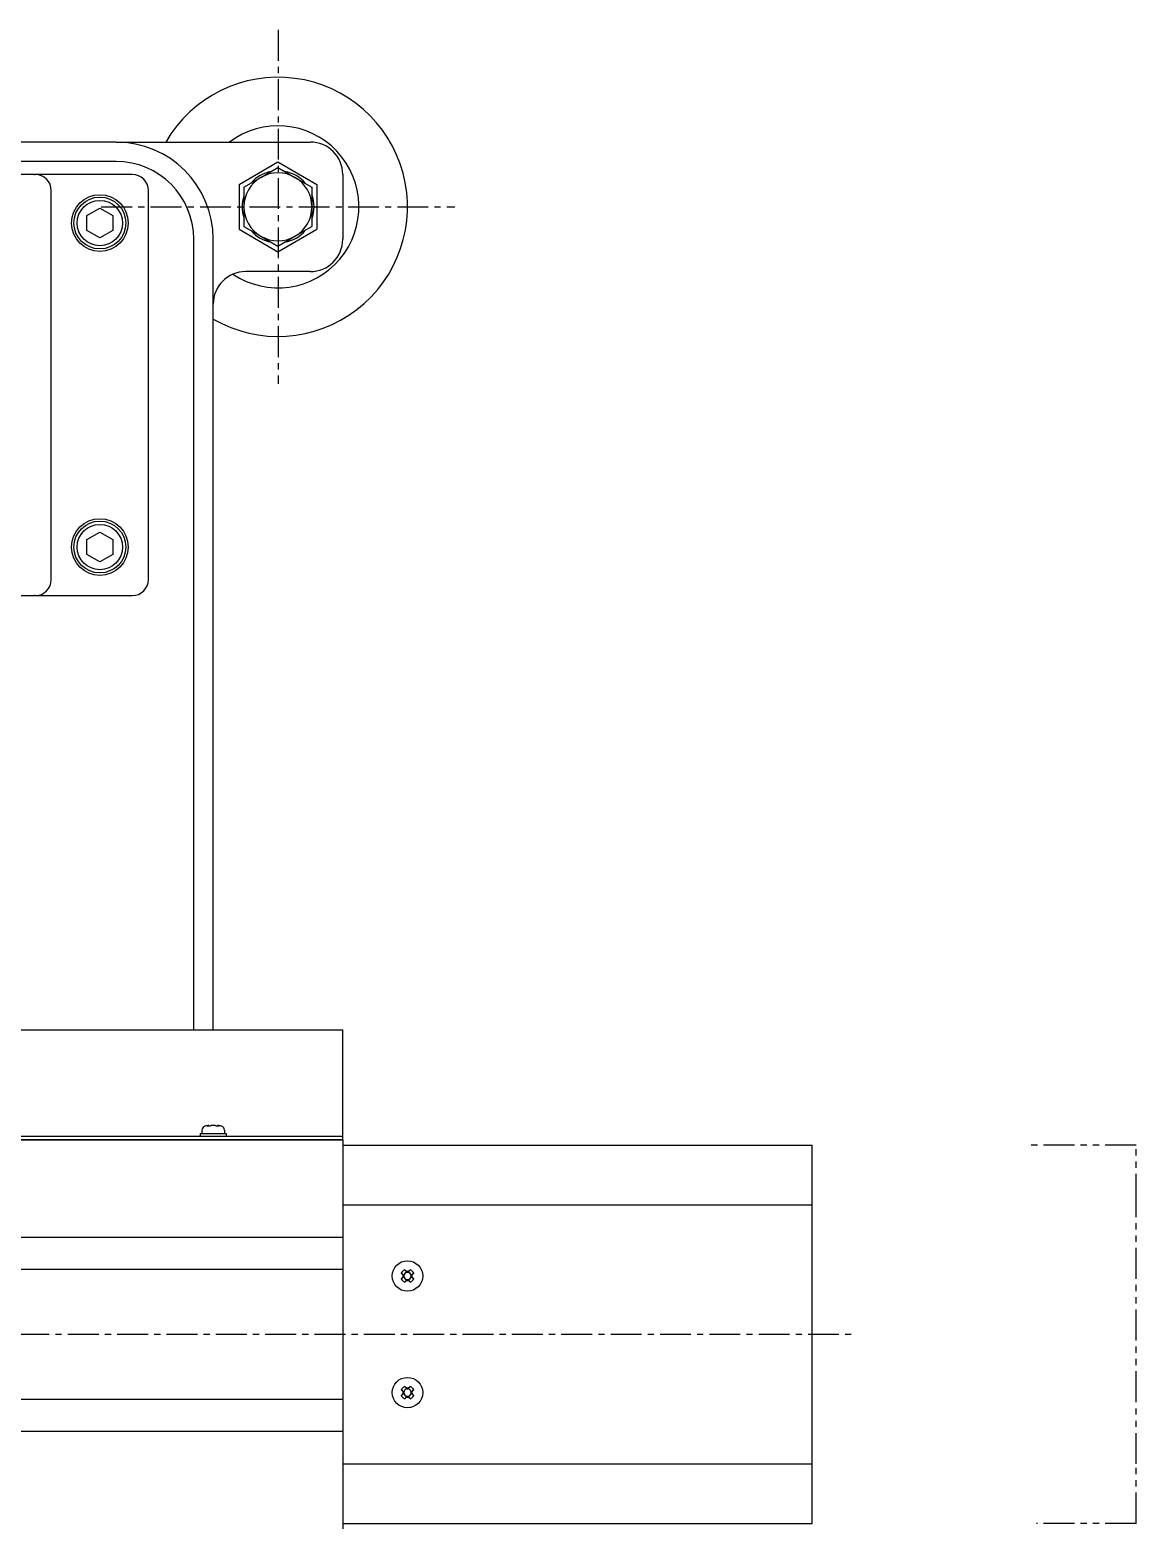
# Model space of a CAD drawing. Header units: millimetres. Extents: x 946 to 5662, y 744 to 2656.
# Drawn here: x 1369.7 to 1711.3, y 2067.7 to 2529.5 of the extents above; entities that cross this region are included whole.
import ezdxf

# ---------------------------------------------------------------- set-up
doc = ezdxf.new("R2010")
doc.units = ezdxf.units.MM
doc.header["$LTSCALE"] = 0.3
doc.linetypes.add('CENTER', pattern=[50.8, 31.75, -6.35, 6.35, -6.35])
doc.linetypes.add('PHANTOM', pattern=[63.5, 31.75, -6.35, 6.35, -6.35, 6.35, -6.35])
for name, color, linetype in [('Bed', 5, 'Continuous'), ('Center', 7, 'CENTER'), ('Culumn', 1, 'Continuous'), ('Phantom', 7, 'PHANTOM'), ('Table', 163, 'Continuous')]:
    doc.layers.add(name, color=color, linetype=linetype)

msp = doc.modelspace()

# ---------------------------------------------------------------- linework, layer by layer
at = {"layer": 'Bed'}
for p, q in [((1396.31, 2494.9), (1156.31, 2494.9)), ((1396.31, 2494.9), (1456.31, 2494.9)), ((1396.31, 2488.9), (1156.31, 2488.9)), ((1434.31, 2481.83), (1446.31, 2488.76)), ((1441.06, 2483.99), (1446.31, 2487.03)), ((1446.31, 2488.76), (1458.31, 2481.83)), ((1446.31, 2487.03), (1451.56, 2483.99)), ((1466.31, 2484.9), (1466.31, 2464.9)), ((1434.31, 2481.83), (1434.31, 2467.97)), ((1435.81, 2480.96), (1441.06, 2483.99)), ((1435.81, 2480.96), (1435.81, 2474.9)), ((1451.56, 2483.99), (1456.81, 2480.96)), ((1456.81, 2480.96), (1456.81, 2474.9)), ((1458.31, 2481.83), (1458.31, 2467.97)), ((1387.31, 2472.21), (1391.31, 2474.52)), ((1387.31, 2467.59), (1387.31, 2472.21)), ((1391.31, 2474.52), (1395.31, 2472.21)), ((1395.31, 2472.21), (1395.31, 2467.59)), ((1435.81, 2474.9), (1435.81, 2468.84)), ((1456.81, 2474.9), (1456.81, 2468.84)), ((1391.31, 2465.28), (1387.31, 2467.59)), ((1395.31, 2467.59), (1391.31, 2465.28)), ((1434.31, 2467.97), (1446.31, 2461.05)), ((1435.81, 2468.84), (1441.06, 2465.81)), ((1446.31, 2461.05), (1458.31, 2467.97)), ((1451.56, 2465.81), (1456.81, 2468.84)), ((1420.31, 2220.9), (1420.31, 2464.9)), ((1426.31, 2220.9), (1426.31, 2464.9)), ((1441.06, 2465.81), (1446.31, 2462.78)), ((1446.31, 2462.78), (1451.56, 2465.81)), ((1456.31, 2454.9), (1436.31, 2454.9)), ((1387.31, 2372.21), (1391.31, 2374.52)), ((1391.31, 2374.52), (1395.31, 2372.21)), ((1387.31, 2367.59), (1387.31, 2372.21)), ((1395.31, 2372.21), (1395.31, 2367.59)), ((1391.31, 2365.28), (1387.31, 2367.59)), ((1395.31, 2367.59), (1391.31, 2365.28)), ((1381.31, 2354.9), (1401.31, 2354.9))]:
    msp.add_line(p, q, dxfattribs=at)
for centre, radius in [((1391.31, 2469.9), 8), ((1391.31, 2469.9), 7), ((1391.31, 2369.9), 8), ((1391.31, 2369.9), 7)]:
    msp.add_circle(centre, radius, dxfattribs=at)
for centre, radius, start, end in [((1446.31, 2474.9), 40, 240, 150), ((1446.31, 2474.9), 25, 236.2514, 126.8699), ((1396.31, 2464.9), 30, 0, 90), ((1456.31, 2484.9), 10, 0, 90), ((1396.31, 2464.9), 24, 0, 90), ((1446.36, 2474.9), 11.11, 101.3176, 138.6824), ((1446.31, 2474.9), 10.5, 60, 120), ((1446.36, 2474.9), 11.11, 40.5653, 79.4347), ((1446.31, 2474.9), 10.5, 120, 180), ((1446.31, 2474.9), 10.5, 0, 60), ((1446.36, 2474.9), 11.11, 161.7049, 180), ((1446.36, 2474.9), 11.11, 340.1995, 19.8005), ((1446.36, 2474.9), 11.11, 180, 198.2951), ((1446.31, 2474.9), 10.5, 180, 240), ((1446.31, 2474.9), 10.5, 300, 0), ((1446.36, 2474.9), 11.11, 221.3176, 258.6824), ((1446.36, 2474.9), 11.11, 280.5653, 319.4347), ((1446.31, 2474.9), 10.5, 240, 300), ((1456.31, 2464.9), 10, 270, 0), ((1436.31, 2444.9), 10, 90, 180), ((1401.31, 2359.9), 5, 270, 0)]:
    msp.add_arc(centre, radius, start, end, dxfattribs=at)
at = {"layer": 'Center'}
for p, q in [((1446.36, 2529.5), (1446.36, 2420.3)), ((1391.76, 2474.9), (1500.96, 2474.9)), ((1030.9, 2126.9), (1623.88, 2126.9))]:
    msp.add_line(p, q, dxfattribs=at)
at = {"layer": 'Culumn'}
for p, q in [((1371.1, 2484.9), (1356.95, 2484.9)), ((1371.1, 2484.9), (1371.31, 2484.9)), ((1381.31, 2484.9), (1371.31, 2484.9)), ((1401.31, 2484.9), (1381.31, 2484.9)), ((1376.31, 2359.9), (1376.31, 2479.9)), ((1406.31, 2359.9), (1406.31, 2479.9)), ((1356.95, 2354.9), (1371.1, 2354.9)), ((1371.31, 2354.9), (1371.1, 2354.9)), ((1371.31, 2354.9), (1381.31, 2354.9))]:
    msp.add_line(p, q, dxfattribs=at)
for centre in [(1391.31, 2469.9), (1391.31, 2369.9)]:
    msp.add_circle(centre, 8.75, dxfattribs=at)
for centre, start, end in [((1371.31, 2479.9), 0, 90), ((1401.31, 2479.9), 0, 90), ((1371.31, 2359.9), 270, 0)]:
    msp.add_arc(centre, 5, start, end, dxfattribs=at)
at = {"layer": 'Phantom'}
for p, q in [((1711.31, 2185.29), (1678.59, 2185.29)), ((1711.31, 2166.9), (1711.31, 2185.29)), ((1711.31, 2086.9), (1711.31, 2166.9)), ((1711.31, 2068.52), (1711.31, 2086.9)), ((1711.31, 2068.52), (1680.53, 2068.52))]:
    msp.add_line(p, q, dxfattribs=at)
at = {"layer": 'Table'}
for p, q in [((1337.91, 2220.9), (1466.31, 2220.9)), ((1466.31, 2188.1), (1466.31, 2220.9)), ((1422.81, 2189.88), (1422.81, 2188.9)), ((1424.44, 2191.27), (1425.49, 2191.27)), ((1424.82, 2191.37), (1424.83, 2191.27)), ((1424.97, 2191.4), (1424.99, 2191.27)), ((1427.14, 2191.27), (1428.19, 2191.27)), ((1427.66, 2191.4), (1427.64, 2191.27)), ((1427.81, 2191.37), (1427.8, 2191.27)), ((1429.81, 2189.88), (1429.81, 2188.9)), ((1337.91, 2188.1), (1466.31, 2188.1)), ((1466.31, 2186.9), (1337.91, 2186.9)), ((1337.91, 2186.9), (1466.31, 2186.9)), ((1422.31, 2188.9), (1430.31, 2188.9)), ((1422.31, 2188.9), (1422.31, 2188.1)), ((1430.31, 2188.9), (1430.31, 2188.1)), ((1466.31, 2186.9), (1466.31, 2188.1)), ((1466.31, 2186.9), (1466.31, 2156.9)), ((1466.31, 2185.29), (1611.31, 2185.29)), ((1611.31, 2166.9), (1611.31, 2185.29)), ((1466.31, 2166.9), (1611.31, 2166.9)), ((1611.31, 2086.9), (1611.31, 2166.9)), ((1337.91, 2156.9), (1466.31, 2156.9)), ((1466.31, 2156.9), (1466.31, 2146.9)), ((1466.31, 2146.9), (1337.91, 2146.9)), ((1466.31, 2146.9), (1466.31, 2106.9)), ((1484.81, 2145.32), (1484.96, 2145.32)), ((1484.81, 2144.48), (1484.96, 2144.48)), ((1484.95, 2144.9), (1485.17, 2144.9)), ((1485.89, 2146.41), (1485.89, 2146.26)), ((1485.89, 2143.39), (1485.89, 2143.55)), ((1486.31, 2146.26), (1486.31, 2146.05)), ((1486.31, 2143.54), (1486.31, 2143.76)), ((1486.73, 2146.41), (1486.73, 2146.26)), ((1486.73, 2143.39), (1486.73, 2143.55)), ((1487.67, 2144.9), (1487.46, 2144.9)), ((1487.82, 2145.32), (1487.67, 2145.32)), ((1487.82, 2144.48), (1487.67, 2144.48)), ((1485.89, 2110.41), (1485.89, 2110.26)), ((1486.73, 2110.41), (1486.73, 2110.26)), ((1337.91, 2106.9), (1466.31, 2106.9)), ((1466.31, 2106.9), (1466.31, 2096.9)), ((1484.81, 2109.32), (1484.96, 2109.32)), ((1484.81, 2108.48), (1484.96, 2108.48)), ((1484.95, 2108.9), (1485.17, 2108.9)), ((1485.89, 2107.39), (1485.89, 2107.55)), ((1486.31, 2110.26), (1486.31, 2110.05)), ((1486.31, 2107.54), (1486.31, 2107.76)), ((1486.73, 2107.39), (1486.73, 2107.55)), ((1487.67, 2108.9), (1487.46, 2108.9)), ((1487.82, 2109.32), (1487.67, 2109.32)), ((1487.82, 2108.48), (1487.67, 2108.48)), ((1466.31, 2096.9), (1337.13, 2096.9)), ((1466.31, 2096.9), (1466.31, 2066.9)), ((1466.31, 2086.9), (1611.31, 2086.9)), ((1611.31, 2068.52), (1611.31, 2086.9)), ((1466.31, 2068.52), (1611.31, 2068.52))]:
    msp.add_line(p, q, dxfattribs=at)
for centre in [(1486.31, 2144.9), (1486.31, 2108.9)]:
    msp.add_circle(centre, 4.7, dxfattribs=at)
for centre, radius, start, end in [((1424.11, 2189.88), 1.3, 106.6015, 180), ((1426.31, 2182.5), 9, 98.572, 106.6015), ((1426.31, 2182.5), 9, 73.3985, 81.428), ((1428.51, 2189.88), 1.3, 0, 73.3985), ((1486.31, 2144.9), 2.1, 114.1172, 155.8828), ((1486.31, 2144.9), 2.1, 204.1172, 245.8828), ((1486.31, 2144.9), 1.15, 90, 180), ((1486.31, 2144.9), 1.15, 180, 270), ((1486.31, 2144.9), 1.15, 0, 90), ((1486.31, 2144.9), 1.15, 270, 0), ((1486.31, 2144.9), 2.1, 24.1172, 65.8828), ((1486.31, 2144.9), 2.1, 294.1172, 335.8828), ((1486.31, 2108.9), 2.1, 114.1172, 155.8828), ((1486.31, 2108.9), 2.1, 24.1172, 65.8828), ((1486.31, 2108.9), 2.1, 204.1172, 245.8828), ((1486.31, 2108.9), 1.15, 90, 180), ((1486.31, 2108.9), 1.15, 180, 270), ((1486.31, 2108.9), 1.15, 0, 90), ((1486.31, 2108.9), 1.15, 270, 0), ((1486.31, 2108.9), 2.1, 294.1172, 335.8828)]:
    msp.add_arc(centre, radius, start, end, dxfattribs=at)
for centre, major_axis, ratio, start_param, end_param in [((1426.22, 2182.49), (0.9, -8.95), 0.694658, 3.221255, 3.284456), ((1425.92, 2182.46), (0.9, -8.95), 0.34202, 3.15845, 3.208214), ((1426.41, 2182.49), (0.93, 8.95), 0.71572, 0.223615, 0.286817), ((1426.46, 2182.46), (2.39, 8.67), 0.934965, 0.30318, 0.352943), ((1426.17, 2182.46), (2.39, -8.67), 0.934965, 2.78865, 2.838413), ((1426.22, 2182.49), (0.93, -8.95), 0.71572, 2.854776, 2.917978), ((1426.7, 2182.46), (0.9, 8.95), 0.34202, 6.216564, 6.266328), ((1426.41, 2182.49), (0.9, 8.95), 0.694658, 6.140322, 6.203523), ((1486.05, 2144.65), (4.24, -4.37), 0.072069, 4.386293, 4.488491), ((1486.05, 2145.15), (-4.24, -4.37), 0.072069, 4.936287, 5.038485), ((1485.65, 2144.66), (2.08, -5.69), 0.094146, 4.561167, 4.635194), ((1485.65, 2145.15), (-2.08, -5.69), 0.094146, 4.789584, 4.863611), ((1486.57, 2145.16), (-4.37, 4.24), 0.072069, 4.936287, 5.038485), ((1486.57, 2144.64), (4.37, 4.24), 0.072069, 4.386293, 4.488491), ((1486.56, 2145.57), (-5.69, 2.08), 0.094146, 4.789584, 4.863611), ((1486.56, 2144.24), (5.69, 2.08), 0.094146, 4.561167, 4.635194), ((1486.07, 2145.57), (-5.69, -2.08), 0.094146, 4.561167, 4.635194), ((1486.07, 2144.24), (5.69, -2.08), 0.094146, 4.789584, 4.863611), ((1486.06, 2145.16), (-4.37, -4.24), 0.072069, 4.386293, 4.488491), ((1486.06, 2144.64), (4.37, -4.24), 0.072069, 4.936287, 5.038485), ((1486.98, 2144.66), (2.08, 5.69), 0.094146, 4.789584, 4.863611), ((1486.98, 2145.15), (-2.08, 5.69), 0.094146, 4.561167, 4.635194), ((1486.57, 2144.65), (4.24, 4.37), 0.072069, 4.936287, 5.038485), ((1486.57, 2145.15), (-4.24, 4.37), 0.072069, 4.386293, 4.488491), ((1486.57, 2109.16), (-4.37, 4.24), 0.072069, 4.936287, 5.038485), ((1486.56, 2109.57), (-5.69, 2.08), 0.094146, 4.789584, 4.863611), ((1486.07, 2109.57), (-5.69, -2.08), 0.094146, 4.561167, 4.635194), ((1486.06, 2109.16), (-4.37, -4.24), 0.072069, 4.386293, 4.488491), ((1486.05, 2108.65), (4.24, -4.37), 0.072069, 4.386293, 4.488491), ((1486.05, 2109.15), (-4.24, -4.37), 0.072069, 4.936287, 5.038485), ((1485.65, 2108.66), (2.08, -5.69), 0.094146, 4.561167, 4.635194), ((1485.65, 2109.15), (-2.08, -5.69), 0.094146, 4.789584, 4.863611), ((1486.57, 2108.64), (4.37, 4.24), 0.072069, 4.386293, 4.488491), ((1486.56, 2108.24), (5.69, 2.08), 0.094146, 4.561167, 4.635194), ((1486.07, 2108.24), (5.69, -2.08), 0.094146, 4.789584, 4.863611), ((1486.06, 2108.64), (4.37, -4.24), 0.072069, 4.936287, 5.038485), ((1486.98, 2108.66), (2.08, 5.69), 0.094146, 4.789584, 4.863611), ((1486.98, 2109.15), (-2.08, 5.69), 0.094146, 4.561167, 4.635194), ((1486.57, 2108.65), (4.24, 4.37), 0.072069, 4.936287, 5.038485), ((1486.57, 2109.15), (-4.24, 4.37), 0.072069, 4.386293, 4.488491)]:
    msp.add_ellipse(centre, major_axis=major_axis, ratio=ratio, start_param=start_param, end_param=end_param, dxfattribs=at)
for points, weights in [([(1484.96, 2145.32), (1484.74, 2145.5), (1484.4, 2145.76)], [1.06841974369, 1.11813043372, 1.11784273187]), ([(1484.4, 2144.04), (1484.74, 2144.31), (1484.96, 2144.48)], [1.11784273187, 1.11813043372, 1.06841974369]), ([(1485.17, 2144.9), (1485.08, 2145.09), (1484.96, 2145.32)], [1, 1.09376357275, 1.14183992072]), ([(1484.96, 2144.48), (1485.08, 2144.72), (1485.17, 2144.9)], [1.14183992072, 1.09376357275, 1]), ([(1485.46, 2146.82), (1485.72, 2146.48), (1485.89, 2146.26)], [1.11784273187, 1.11813043372, 1.06841974369]), ([(1485.89, 2143.55), (1485.72, 2143.32), (1485.46, 2142.99)], [1.06841974369, 1.11813043372, 1.11784273187]), ([(1485.89, 2146.26), (1486.13, 2146.13), (1486.31, 2146.05)], [1.14183992072, 1.09376357275, 1]), ([(1486.31, 2143.76), (1486.13, 2143.67), (1485.89, 2143.55)], [1, 1.09376357275, 1.14183992072]), ([(1486.31, 2146.05), (1486.5, 2146.13), (1486.73, 2146.26)], [1, 1.09376357275, 1.14183992072]), ([(1486.73, 2143.55), (1486.5, 2143.67), (1486.31, 2143.76)], [1.14183992072, 1.09376357275, 1]), ([(1486.73, 2146.26), (1486.91, 2146.48), (1487.17, 2146.82)], [1.06841974369, 1.11813043372, 1.11784273187]), ([(1487.17, 2142.99), (1486.91, 2143.32), (1486.73, 2143.55)], [1.11784273187, 1.11813043372, 1.06841974369]), ([(1487.67, 2145.32), (1487.54, 2145.09), (1487.46, 2144.9)], [1.14183992072, 1.09376357275, 1]), ([(1487.46, 2144.9), (1487.54, 2144.72), (1487.67, 2144.48)], [1, 1.09376357275, 1.14183992072]), ([(1488.23, 2145.76), (1487.89, 2145.5), (1487.67, 2145.32)], [1.11784273187, 1.11813043372, 1.06841974369]), ([(1487.67, 2144.48), (1487.89, 2144.31), (1488.23, 2144.04)], [1.06841974369, 1.11813043372, 1.11784273187]), ([(1485.46, 2110.82), (1485.72, 2110.48), (1485.89, 2110.26)], [1.11784273187, 1.11813043372, 1.06841974369]), ([(1486.73, 2110.26), (1486.91, 2110.48), (1487.17, 2110.82)], [1.06841974369, 1.11813043372, 1.11784273187]), ([(1484.96, 2109.32), (1484.74, 2109.5), (1484.4, 2109.76)], [1.06841974369, 1.11813043372, 1.11784273187]), ([(1484.4, 2108.04), (1484.74, 2108.31), (1484.96, 2108.48)], [1.11784273187, 1.11813043372, 1.06841974369]), ([(1485.17, 2108.9), (1485.08, 2109.09), (1484.96, 2109.32)], [1, 1.09376357275, 1.14183992072]), ([(1484.96, 2108.48), (1485.08, 2108.72), (1485.17, 2108.9)], [1.14183992072, 1.09376357275, 1]), ([(1485.89, 2107.55), (1485.72, 2107.32), (1485.46, 2106.99)], [1.06841974369, 1.11813043372, 1.11784273187]), ([(1485.89, 2110.26), (1486.13, 2110.13), (1486.31, 2110.05)], [1.14183992072, 1.09376357275, 1]), ([(1486.31, 2107.76), (1486.13, 2107.67), (1485.89, 2107.55)], [1, 1.09376357275, 1.14183992072]), ([(1486.31, 2110.05), (1486.5, 2110.13), (1486.73, 2110.26)], [1, 1.09376357275, 1.14183992072]), ([(1486.73, 2107.55), (1486.5, 2107.67), (1486.31, 2107.76)], [1.14183992072, 1.09376357275, 1]), ([(1487.17, 2106.99), (1486.91, 2107.32), (1486.73, 2107.55)], [1.11784273187, 1.11813043372, 1.06841974369]), ([(1487.67, 2109.32), (1487.54, 2109.09), (1487.46, 2108.9)], [1.14183992072, 1.09376357275, 1]), ([(1487.46, 2108.9), (1487.54, 2108.72), (1487.67, 2108.48)], [1, 1.09376357275, 1.14183992072]), ([(1488.23, 2109.76), (1487.89, 2109.5), (1487.67, 2109.32)], [1.11784273187, 1.11813043372, 1.06841974369]), ([(1487.67, 2108.48), (1487.89, 2108.31), (1488.23, 2108.04)], [1.06841974369, 1.11813043372, 1.11784273187])]:
    msp.add_rational_spline(points, weights, degree=2, dxfattribs=at)

doc.saveas('drawing.dxf')
